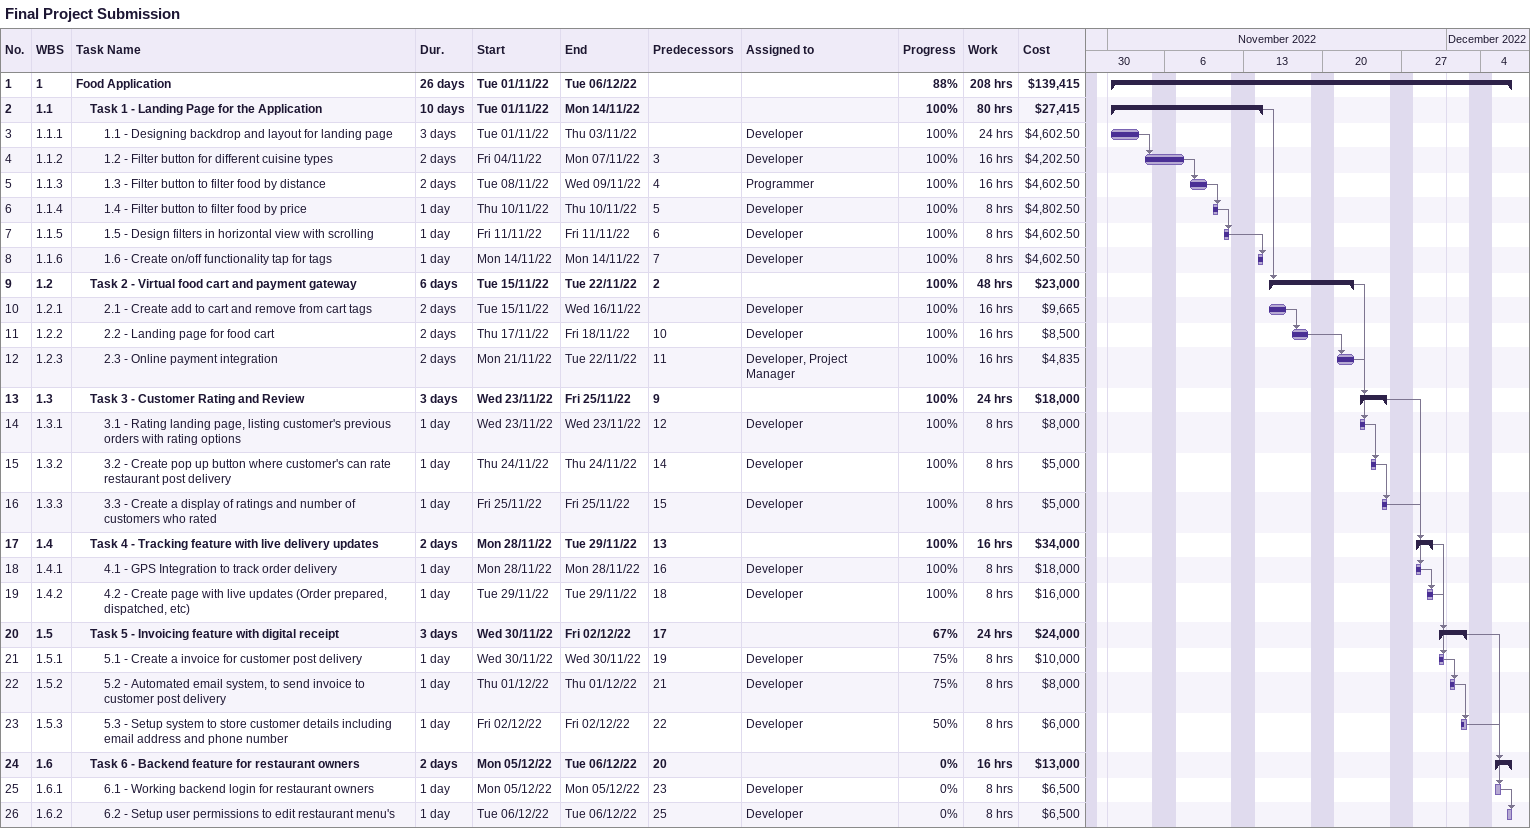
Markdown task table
Final Project Submission

| ID | WBS | Task | Duration | Start | Finish | Predecessors | Resources | % complete | Work (h) | Cost ($) |
|---|---|---|---|---|---|---|---|---|---|---|
| 1 | 1 | **Food Application** | 26d | 2022-11-01 | 2022-12-06 |  |  | 88 | 208 | 139415 |
| 2 | 1.1 | **Task 1 - Landing Page for the Application** | 10d | 2022-11-01 | 2022-11-14 |  |  | 100 | 80 | 27415 |
| 3 | 1.1.1 | 1.1 - Designing backdrop and layout for landing page | 3d | 2022-11-01 | 2022-11-03 |  | Developer | 100 | 24 | 4602.50 |
| 4 | 1.1.2 | 1.2 - Filter button for different cuisine types | 2d | 2022-11-04 | 2022-11-07 | 3 | Developer | 100 | 16 | 4202.50 |
| 5 | 1.1.3 | 1.3 - Filter button to filter food by distance | 2d | 2022-11-08 | 2022-11-09 | 4 | Programmer | 100 | 16 | 4602.50 |
| 6 | 1.1.4 | 1.4 - Filter button to filter food by price | 1d | 2022-11-10 | 2022-11-10 | 5 | Developer | 100 | 8 | 4802.50 |
| 7 | 1.1.5 | 1.5 - Design filters in horizontal view with scrolling | 1d | 2022-11-11 | 2022-11-11 | 6 | Developer | 100 | 8 | 4602.50 |
| 8 | 1.1.6 | 1.6 - Create on/off functionality tap for tags | 1d | 2022-11-14 | 2022-11-14 | 7 | Developer | 100 | 8 | 4602.50 |
| 9 | 1.2 | **Task 2 - Virtual food cart and payment gateway** | 6d | 2022-11-15 | 2022-11-22 | 2 |  | 100 | 48 | 23000 |
| 10 | 1.2.1 | 2.1 - Create add to cart and remove from cart tags | 2d | 2022-11-15 | 2022-11-16 |  | Developer | 100 | 16 | 9665 |
| 11 | 1.2.2 | 2.2 - Landing page for food cart | 2d | 2022-11-17 | 2022-11-18 | 10 | Developer | 100 | 16 | 8500 |
| 12 | 1.2.3 | 2.3 - Online payment integration | 2d | 2022-11-21 | 2022-11-22 | 11 | Developer, Project Manager | 100 | 16 | 4835 |
| 13 | 1.3 | **Task 3 - Customer Rating and Review** | 3d | 2022-11-23 | 2022-11-25 | 9 |  | 100 | 24 | 18000 |
| 14 | 1.3.1 | 3.1 - Rating landing page, listing customer's previous orders with rating options | 1d | 2022-11-23 | 2022-11-23 | 12 | Developer | 100 | 8 | 8000 |
| 15 | 1.3.2 | 3.2 - Create pop up button where customer's can rate restaurant post delivery | 1d | 2022-11-24 | 2022-11-24 | 14 | Developer | 100 | 8 | 5000 |
| 16 | 1.3.3 | 3.3 - Create a display of ratings and number of customers who rated | 1d | 2022-11-25 | 2022-11-25 | 15 | Developer | 100 | 8 | 5000 |
| 17 | 1.4 | **Task 4 - Tracking feature with live delivery updates** | 2d | 2022-11-28 | 2022-11-29 | 13 |  | 100 | 16 | 34000 |
| 18 | 1.4.1 | 4.1 - GPS Integration to track order delivery | 1d | 2022-11-28 | 2022-11-28 | 16 | Developer | 100 | 8 | 18000 |
| 19 | 1.4.2 | 4.2 - Create page with live updates (Order prepared, dispatched, etc) | 1d | 2022-11-29 | 2022-11-29 | 18 | Developer | 100 | 8 | 16000 |
| 20 | 1.5 | **Task 5 - Invoicing feature with digital receipt** | 3d | 2022-11-30 | 2022-12-02 | 17 |  | 67 | 24 | 24000 |
| 21 | 1.5.1 | 5.1 - Create a invoice for customer post delivery | 1d | 2022-11-30 | 2022-11-30 | 19 | Developer | 75 | 8 | 10000 |
| 22 | 1.5.2 | 5.2 - Automated email system, to send invoice to customer post delivery | 1d | 2022-12-01 | 2022-12-01 | 21 | Developer | 75 | 8 | 8000 |
| 23 | 1.5.3 | 5.3 - Setup system to store customer details including email address and phone number | 1d | 2022-12-02 | 2022-12-02 | 22 | Developer | 50 | 8 | 6000 |
| 24 | 1.6 | **Task 6 - Backend feature for restaurant owners** | 2d | 2022-12-05 | 2022-12-06 | 20 |  | 0 | 16 | 13000 |
| 25 | 1.6.1 | 6.1 - Working backend login for restaurant owners | 1d | 2022-12-05 | 2022-12-05 | 23 | Developer | 0 | 8 | 6500 |
| 26 | 1.6.2 | 6.2 - Setup user permissions to edit restaurant menu's | 1d | 2022-12-06 | 2022-12-06 | 25 | Developer | 0 | 8 | 6500 |
